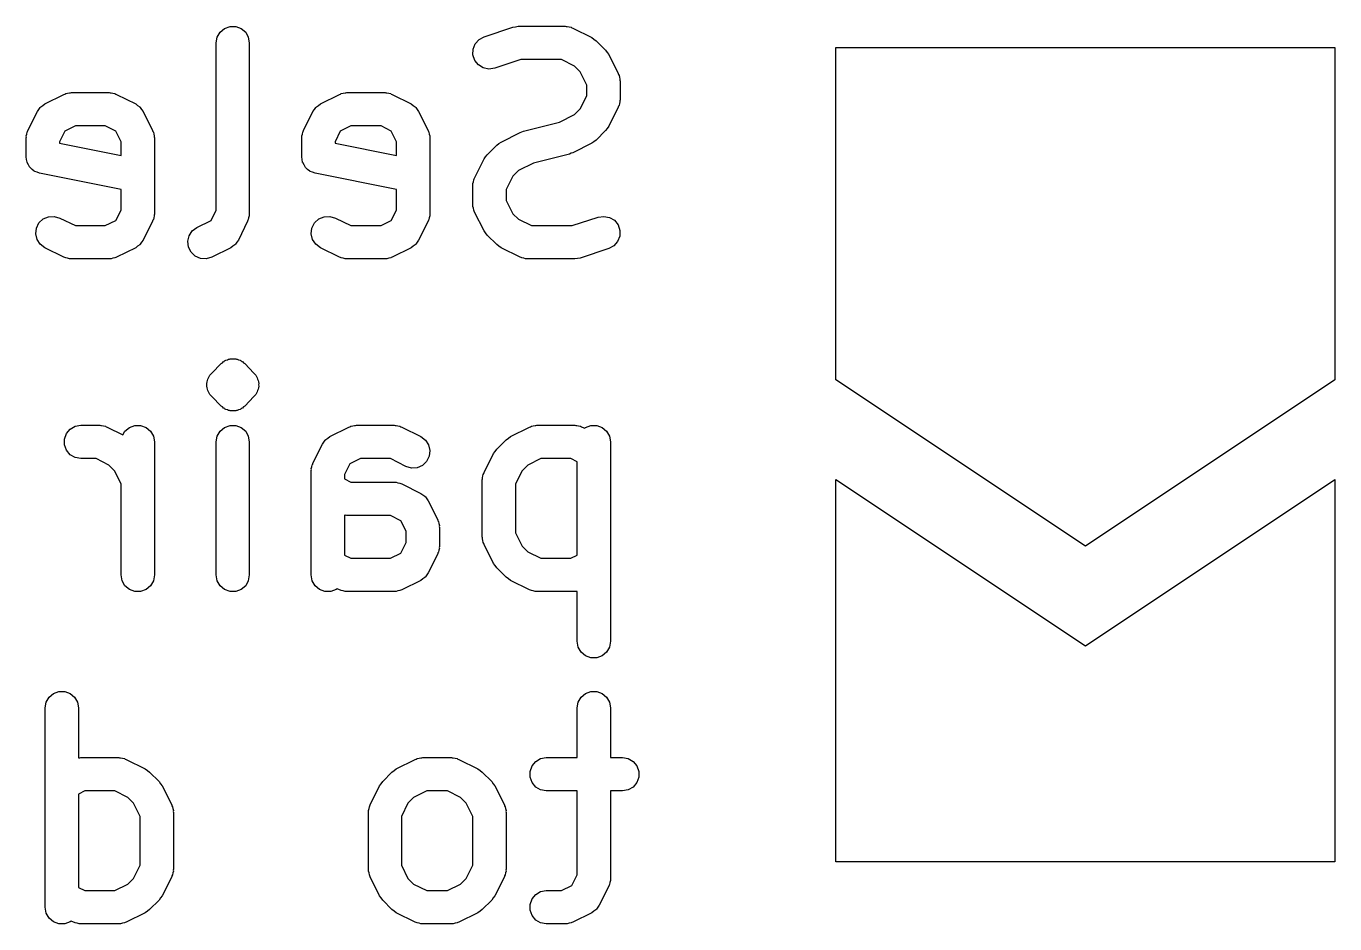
# Model space of a CAD drawing. Extents: x 105.7 to 188.1, y -135.5 to -88.6.
# Drawn here: x 184.14 to 188.075, y -116.891 to -114.191 of the extents above; entities that cross this region are included whole.
import ezdxf

# ---------------------------------------------------------------- set-up
doc = ezdxf.new("R2010")
doc.units = 0
doc.header["$MEASUREMENT"] = 0
doc.layers.add('BLACK', color=7, linetype='CONTINUOUS')

msp = doc.modelspace()

# ---------------------------------------------------------------- linework, layer by layer
at = {"layer": 'BLACK', "linetype": 'CONTINUOUS'}
for p, q in [((184.736, -114.198), (184.753, -114.192)), ((184.753, -114.192), (184.77, -114.192)), ((184.77, -114.192), (184.786, -114.198)), ((185.603, -114.194), (185.611, -114.193)), ((185.611, -114.193), (185.619, -114.191)), ((185.619, -114.191), (185.761, -114.191)), ((185.761, -114.191), (185.764, -114.192)), ((185.764, -114.192), (185.767, -114.192)), ((185.767, -114.192), (185.773, -114.193)), ((185.773, -114.193), (185.779, -114.194)), ((184.711, -114.241), (184.714, -114.224)), ((184.714, -114.224), (184.723, -114.209)), ((184.723, -114.209), (184.736, -114.198)), ((184.786, -114.198), (184.8, -114.209)), ((184.8, -114.209), (184.808, -114.224)), ((184.808, -114.224), (184.811, -114.241)), ((185.49, -114.244), (185.502, -114.231)), ((185.502, -114.231), (185.517, -114.223)), ((185.517, -114.223), (185.603, -114.194)), ((185.779, -114.194), (185.781, -114.196)), ((185.781, -114.196), (185.784, -114.197)), ((185.784, -114.197), (185.841, -114.225)), ((185.841, -114.225), (185.847, -114.23)), ((185.847, -114.23), (185.854, -114.235)), ((184.711, -114.744), (184.711, -114.241)), ((184.811, -114.241), (184.811, -114.756)), ((185.483, -114.277), (185.484, -114.26)), ((185.484, -114.26), (185.49, -114.244)), ((185.854, -114.235), (185.882, -114.263)), ((185.882, -114.263), (185.887, -114.27)), ((185.887, -114.27), (185.892, -114.276)), ((186.575, -115.255), (186.575, -114.255)), ((186.575, -114.255), (188.075, -114.255)), ((188.075, -114.255), (188.075, -115.255)), ((185.489, -114.294), (185.483, -114.277)), ((185.5, -114.307), (185.489, -114.294)), ((185.514, -114.316), (185.5, -114.307)), ((185.627, -114.291), (185.549, -114.317)), ((185.75, -114.291), (185.627, -114.291)), ((185.789, -114.311), (185.75, -114.291)), ((185.806, -114.328), (185.789, -114.311)), ((185.892, -114.276), (185.92, -114.333)), ((185.531, -114.32), (185.514, -114.316)), ((185.549, -114.317), (185.531, -114.32)), ((185.826, -114.368), (185.806, -114.328)), ((185.92, -114.333), (185.921, -114.336)), ((185.921, -114.336), (185.923, -114.339)), ((185.923, -114.339), (185.924, -114.344)), ((185.924, -114.344), (185.925, -114.35)), ((185.925, -114.35), (185.925, -114.353)), ((185.826, -114.401), (185.826, -114.368)), ((185.925, -114.353), (185.926, -114.356)), ((185.926, -114.356), (185.926, -114.413)), ((184.19, -114.43), (184.196, -114.425)), ((184.196, -114.425), (184.253, -114.397)), ((184.253, -114.397), (184.256, -114.396)), ((184.256, -114.396), (184.259, -114.394)), ((184.259, -114.394), (184.264, -114.393)), ((184.264, -114.393), (184.27, -114.392)), ((184.27, -114.392), (184.273, -114.392)), ((184.273, -114.392), (184.276, -114.391)), ((184.276, -114.391), (184.39, -114.391)), ((184.39, -114.391), (184.393, -114.392)), ((184.393, -114.392), (184.396, -114.392)), ((184.396, -114.392), (184.401, -114.393)), ((184.401, -114.393), (184.407, -114.394)), ((184.407, -114.394), (184.41, -114.396)), ((184.41, -114.396), (184.412, -114.397)), ((184.412, -114.397), (184.47, -114.425)), ((184.47, -114.425), (184.475, -114.43)), ((185.019, -114.43), (185.025, -114.425)), ((185.025, -114.425), (185.082, -114.397)), ((185.082, -114.397), (185.085, -114.396)), ((185.085, -114.396), (185.087, -114.394)), ((185.087, -114.394), (185.093, -114.393)), ((185.093, -114.393), (185.099, -114.392)), ((185.099, -114.392), (185.101, -114.392)), ((185.101, -114.392), (185.104, -114.391)), ((185.104, -114.391), (185.219, -114.391)), ((185.219, -114.391), (185.221, -114.392)), ((185.221, -114.392), (185.224, -114.392)), ((185.224, -114.392), (185.23, -114.393)), ((185.23, -114.393), (185.236, -114.394)), ((185.236, -114.394), (185.238, -114.396)), ((185.238, -114.396), (185.241, -114.397)), ((185.241, -114.397), (185.298, -114.425)), ((185.298, -114.425), (185.304, -114.43)), ((185.806, -114.44), (185.826, -114.401)), ((185.924, -114.424), (185.923, -114.43)), ((185.925, -114.419), (185.924, -114.424)), ((185.926, -114.413), (185.925, -114.416)), ((185.925, -114.416), (185.925, -114.419)), ((184.145, -114.505), (184.174, -114.448)), ((184.174, -114.448), (184.178, -114.442)), ((184.178, -114.442), (184.182, -114.436)), ((184.182, -114.436), (184.183, -114.435)), ((184.183, -114.435), (184.184, -114.434)), ((184.184, -114.434), (184.19, -114.43)), ((184.475, -114.43), (184.482, -114.434)), ((184.482, -114.434), (184.482, -114.435)), ((184.482, -114.435), (184.483, -114.436)), ((184.483, -114.436), (184.487, -114.442)), ((184.487, -114.442), (184.492, -114.448)), ((184.492, -114.448), (184.52, -114.505)), ((184.974, -114.505), (185.002, -114.448)), ((185.002, -114.448), (185.007, -114.442)), ((185.007, -114.442), (185.011, -114.436)), ((185.011, -114.436), (185.012, -114.435)), ((185.012, -114.435), (185.013, -114.434)), ((185.013, -114.434), (185.019, -114.43)), ((185.304, -114.43), (185.31, -114.434)), ((185.31, -114.434), (185.311, -114.435)), ((185.311, -114.435), (185.312, -114.436)), ((185.312, -114.436), (185.316, -114.442)), ((185.316, -114.442), (185.32, -114.448)), ((185.32, -114.448), (185.349, -114.505)), ((185.744, -114.48), (185.789, -114.457)), ((185.789, -114.457), (185.806, -114.44)), ((185.92, -114.435), (185.892, -114.492)), ((185.921, -114.432), (185.92, -114.435)), ((185.923, -114.43), (185.921, -114.432)), ((184.143, -114.51), (184.144, -114.508)), ((184.144, -114.508), (184.145, -114.505)), ((184.256, -114.507), (184.24, -114.539)), ((184.288, -114.491), (184.256, -114.507)), ((184.378, -114.491), (184.288, -114.491)), ((184.41, -114.507), (184.378, -114.491)), ((184.426, -114.539), (184.41, -114.507)), ((184.52, -114.505), (184.521, -114.508)), ((184.521, -114.508), (184.523, -114.51)), ((184.972, -114.51), (184.973, -114.508)), ((184.973, -114.508), (184.974, -114.505)), ((185.084, -114.507), (185.069, -114.539)), ((185.116, -114.491), (185.084, -114.507)), ((185.207, -114.491), (185.116, -114.491)), ((185.238, -114.507), (185.207, -114.491)), ((185.254, -114.539), (185.238, -114.507)), ((185.349, -114.505), (185.35, -114.508)), ((185.35, -114.508), (185.351, -114.51)), ((185.63, -114.509), (185.635, -114.507)), ((185.635, -114.507), (185.744, -114.48)), ((185.882, -114.505), (185.854, -114.534)), ((185.887, -114.499), (185.882, -114.505)), ((185.892, -114.492), (185.887, -114.499)), ((184.14, -114.521), (184.142, -114.516)), ((184.141, -114.524), (184.14, -114.521)), ((184.14, -114.527), (184.141, -114.524)), ((184.14, -114.584), (184.14, -114.527)), ((184.142, -114.516), (184.143, -114.51)), ((184.24, -114.539), (184.24, -114.543)), ((184.24, -114.543), (184.426, -114.58)), ((184.426, -114.58), (184.426, -114.539)), ((184.523, -114.51), (184.524, -114.516)), ((184.524, -114.516), (184.525, -114.521)), ((184.525, -114.521), (184.525, -114.524)), ((184.525, -114.524), (184.526, -114.527)), ((184.526, -114.527), (184.526, -114.756)), ((184.969, -114.521), (184.971, -114.516)), ((184.969, -114.524), (184.969, -114.521)), ((184.969, -114.527), (184.969, -114.524)), ((184.969, -114.584), (184.969, -114.527)), ((184.971, -114.516), (184.972, -114.51)), ((185.069, -114.539), (185.069, -114.543)), ((185.069, -114.543), (185.254, -114.58)), ((185.254, -114.58), (185.254, -114.539)), ((185.351, -114.51), (185.352, -114.516)), ((185.352, -114.516), (185.354, -114.521)), ((185.354, -114.521), (185.354, -114.524)), ((185.354, -114.524), (185.354, -114.527)), ((185.354, -114.527), (185.354, -114.756)), ((185.555, -114.549), (185.561, -114.544)), ((185.561, -114.544), (185.568, -114.54)), ((185.568, -114.54), (185.625, -114.511)), ((185.625, -114.511), (185.63, -114.509)), ((185.841, -114.543), (185.784, -114.572)), ((185.847, -114.539), (185.841, -114.543)), ((185.854, -114.534), (185.847, -114.539)), ((184.141, -114.592), (184.14, -114.584)), ((184.97, -114.592), (184.969, -114.584)), ((185.517, -114.59), (185.521, -114.584)), ((185.521, -114.584), (185.526, -114.578)), ((185.526, -114.578), (185.555, -114.549)), ((185.774, -114.576), (185.665, -114.603)), ((185.779, -114.573), (185.774, -114.576)), ((185.784, -114.572), (185.779, -114.573)), ((184.143, -114.6), (184.141, -114.592)), ((184.143, -114.601), (184.143, -114.6)), ((184.147, -114.608), (184.143, -114.601)), ((184.143, -114.601), (184.143, -114.601)), ((184.151, -114.616), (184.147, -114.608)), ((184.152, -114.616), (184.151, -114.616)), ((184.151, -114.616), (184.151, -114.616)), ((184.158, -114.622), (184.152, -114.616)), ((184.164, -114.627), (184.158, -114.622)), ((184.971, -114.6), (184.97, -114.592)), ((184.971, -114.601), (184.971, -114.6)), ((184.972, -114.601), (184.971, -114.601)), ((184.976, -114.608), (184.972, -114.601)), ((184.98, -114.616), (184.976, -114.608)), ((184.986, -114.622), (184.98, -114.616)), ((184.98, -114.616), (184.98, -114.616)), ((184.98, -114.616), (184.98, -114.616)), ((184.993, -114.627), (184.986, -114.622)), ((185.488, -114.648), (185.517, -114.59)), ((185.62, -114.625), (185.603, -114.642)), ((185.665, -114.603), (185.62, -114.625)), ((184.165, -114.627), (184.164, -114.627)), ((184.165, -114.628), (184.165, -114.627)), ((184.173, -114.63), (184.165, -114.628)), ((184.18, -114.633), (184.173, -114.63)), ((184.426, -114.682), (184.18, -114.633)), ((184.994, -114.628), (184.993, -114.627)), ((184.993, -114.627), (184.993, -114.627)), ((185.001, -114.63), (184.994, -114.628)), ((185.009, -114.633), (185.001, -114.63)), ((185.254, -114.682), (185.009, -114.633)), ((185.483, -114.664), (185.485, -114.659)), ((185.483, -114.667), (185.483, -114.664)), ((185.485, -114.659), (185.486, -114.653)), ((185.486, -114.653), (185.487, -114.65)), ((185.487, -114.65), (185.488, -114.648)), ((185.603, -114.642), (185.583, -114.682)), ((184.426, -114.744), (184.426, -114.682)), ((185.254, -114.744), (185.254, -114.682)), ((185.483, -114.67), (185.483, -114.667)), ((185.483, -114.727), (185.483, -114.67)), ((185.583, -114.682), (185.583, -114.715)), ((184.41, -114.776), (184.426, -114.744)), ((184.696, -114.776), (184.711, -114.744)), ((185.238, -114.776), (185.254, -114.744)), ((185.483, -114.73), (185.483, -114.727)), ((185.483, -114.733), (185.483, -114.73)), ((185.485, -114.738), (185.483, -114.733)), ((185.486, -114.744), (185.485, -114.738)), ((185.487, -114.747), (185.486, -114.744)), ((185.583, -114.715), (185.603, -114.755)), ((184.171, -114.799), (184.178, -114.783)), ((184.178, -114.783), (184.191, -114.771)), ((184.191, -114.771), (184.207, -114.764)), ((184.207, -114.764), (184.224, -114.763)), ((184.224, -114.763), (184.241, -114.768)), ((184.241, -114.768), (184.288, -114.791)), ((184.378, -114.791), (184.41, -114.776)), ((184.52, -114.778), (184.492, -114.835)), ((184.521, -114.775), (184.52, -114.778)), ((184.523, -114.773), (184.521, -114.775)), ((184.524, -114.767), (184.523, -114.773)), ((184.525, -114.761), (184.524, -114.767)), ((184.526, -114.756), (184.525, -114.759)), ((184.525, -114.759), (184.525, -114.761)), ((184.653, -114.797), (184.696, -114.776)), ((184.806, -114.778), (184.778, -114.835)), ((184.807, -114.775), (184.806, -114.778)), ((184.808, -114.773), (184.807, -114.775)), ((184.809, -114.767), (184.808, -114.773)), ((184.811, -114.761), (184.809, -114.767)), ((184.811, -114.756), (184.811, -114.759)), ((184.811, -114.759), (184.811, -114.761)), ((184.999, -114.799), (185.007, -114.783)), ((185.007, -114.783), (185.02, -114.771)), ((185.02, -114.771), (185.036, -114.764)), ((185.036, -114.764), (185.053, -114.763)), ((185.053, -114.763), (185.07, -114.768)), ((185.07, -114.768), (185.116, -114.791)), ((185.207, -114.791), (185.238, -114.776)), ((185.349, -114.778), (185.32, -114.835)), ((185.35, -114.775), (185.349, -114.778)), ((185.351, -114.773), (185.35, -114.775)), ((185.352, -114.767), (185.351, -114.773)), ((185.354, -114.761), (185.352, -114.767)), ((185.354, -114.756), (185.354, -114.759)), ((185.354, -114.759), (185.354, -114.761)), ((185.488, -114.75), (185.487, -114.747)), ((185.517, -114.807), (185.488, -114.75)), ((185.603, -114.755), (185.62, -114.772)), ((185.62, -114.772), (185.659, -114.791)), ((185.782, -114.791), (185.86, -114.765)), ((185.86, -114.765), (185.877, -114.763)), ((185.877, -114.763), (185.894, -114.766)), ((185.894, -114.766), (185.909, -114.775)), ((185.909, -114.775), (185.92, -114.789)), ((184.169, -114.816), (184.171, -114.799)), ((184.173, -114.833), (184.169, -114.816)), ((184.288, -114.791), (184.378, -114.791)), ((184.626, -114.838), (184.63, -114.822)), ((184.63, -114.822), (184.639, -114.807)), ((184.639, -114.807), (184.653, -114.797)), ((184.997, -114.816), (184.999, -114.799)), ((185.001, -114.833), (184.997, -114.816)), ((185.116, -114.791), (185.207, -114.791)), ((185.521, -114.813), (185.517, -114.807)), ((185.526, -114.82), (185.521, -114.813)), ((185.555, -114.848), (185.526, -114.82)), ((185.659, -114.791), (185.782, -114.791)), ((185.925, -114.823), (185.918, -114.839)), ((185.92, -114.789), (185.925, -114.806)), ((185.925, -114.806), (185.925, -114.823)), ((184.182, -114.847), (184.173, -114.833)), ((184.196, -114.858), (184.182, -114.847)), ((184.253, -114.886), (184.196, -114.858)), ((184.47, -114.858), (184.412, -114.886)), ((184.475, -114.853), (184.47, -114.858)), ((184.482, -114.849), (184.475, -114.853)), ((184.483, -114.847), (184.482, -114.848)), ((184.482, -114.848), (184.482, -114.849)), ((184.487, -114.841), (184.483, -114.847)), ((184.492, -114.835), (184.487, -114.841)), ((184.628, -114.856), (184.626, -114.838)), ((184.636, -114.871), (184.628, -114.856)), ((184.755, -114.858), (184.698, -114.886)), ((184.761, -114.853), (184.755, -114.858)), ((184.767, -114.849), (184.761, -114.853)), ((184.768, -114.848), (184.767, -114.849)), ((184.769, -114.847), (184.768, -114.848)), ((184.773, -114.841), (184.769, -114.847)), ((184.778, -114.835), (184.773, -114.841)), ((185.011, -114.847), (185.001, -114.833)), ((185.025, -114.858), (185.011, -114.847)), ((185.082, -114.886), (185.025, -114.858)), ((185.298, -114.858), (185.241, -114.886)), ((185.304, -114.853), (185.298, -114.858)), ((185.31, -114.849), (185.304, -114.853)), ((185.311, -114.848), (185.31, -114.849)), ((185.312, -114.847), (185.311, -114.848)), ((185.316, -114.841), (185.312, -114.847)), ((185.32, -114.835), (185.316, -114.841)), ((185.561, -114.853), (185.555, -114.848)), ((185.568, -114.858), (185.561, -114.853)), ((185.625, -114.886), (185.568, -114.858)), ((185.892, -114.86), (185.806, -114.889)), ((185.907, -114.852), (185.892, -114.86)), ((185.918, -114.839), (185.907, -114.852)), ((184.256, -114.887), (184.253, -114.886)), ((184.259, -114.888), (184.256, -114.887)), ((184.264, -114.889), (184.259, -114.888)), ((184.27, -114.891), (184.264, -114.889)), ((184.273, -114.891), (184.27, -114.891)), ((184.276, -114.891), (184.273, -114.891)), ((184.39, -114.891), (184.276, -114.891)), ((184.393, -114.891), (184.39, -114.891)), ((184.396, -114.891), (184.393, -114.891)), ((184.401, -114.889), (184.396, -114.891)), ((184.407, -114.888), (184.401, -114.889)), ((184.41, -114.887), (184.407, -114.888)), ((184.412, -114.886), (184.41, -114.887)), ((184.648, -114.883), (184.636, -114.871)), ((184.664, -114.89), (184.648, -114.883)), ((184.681, -114.891), (184.664, -114.89)), ((184.698, -114.886), (184.681, -114.891)), ((185.085, -114.887), (185.082, -114.886)), ((185.087, -114.888), (185.085, -114.887)), ((185.093, -114.889), (185.087, -114.888)), ((185.099, -114.891), (185.093, -114.889)), ((185.101, -114.891), (185.099, -114.891)), ((185.104, -114.891), (185.101, -114.891)), ((185.219, -114.891), (185.104, -114.891)), ((185.221, -114.891), (185.219, -114.891)), ((185.224, -114.891), (185.221, -114.891)), ((185.23, -114.889), (185.224, -114.891)), ((185.236, -114.888), (185.23, -114.889)), ((185.238, -114.887), (185.236, -114.888)), ((185.241, -114.886), (185.238, -114.887)), ((185.628, -114.887), (185.625, -114.886)), ((185.63, -114.888), (185.628, -114.887)), ((185.636, -114.889), (185.63, -114.888)), ((185.641, -114.891), (185.636, -114.889)), ((185.644, -114.891), (185.641, -114.891)), ((185.647, -114.891), (185.644, -114.891)), ((185.79, -114.891), (185.647, -114.891)), ((185.798, -114.89), (185.79, -114.891)), ((185.806, -114.889), (185.798, -114.89)), ((184.698, -115.235), (184.726, -115.206)), ((184.726, -115.206), (184.73, -115.204)), ((184.73, -115.204), (184.733, -115.2)), ((184.733, -115.2), (184.735, -115.2)), ((184.735, -115.2), (184.736, -115.198)), ((184.736, -115.198), (184.738, -115.197)), ((184.738, -115.197), (184.74, -115.196)), ((184.74, -115.196), (184.745, -115.195)), ((184.745, -115.195), (184.748, -115.193)), ((184.748, -115.193), (184.751, -115.193)), ((184.751, -115.193), (184.753, -115.192)), ((184.753, -115.192), (184.755, -115.192)), ((184.755, -115.192), (184.757, -115.192)), ((184.757, -115.192), (184.761, -115.192)), ((184.761, -115.192), (184.766, -115.192)), ((184.766, -115.192), (184.768, -115.192)), ((184.768, -115.192), (184.77, -115.192)), ((184.77, -115.192), (184.772, -115.193)), ((184.772, -115.193), (184.774, -115.193)), ((184.774, -115.193), (184.778, -115.195)), ((184.778, -115.195), (184.783, -115.196)), ((184.783, -115.196), (184.784, -115.197)), ((184.784, -115.197), (184.786, -115.198)), ((184.786, -115.198), (184.788, -115.2)), ((184.788, -115.2), (184.79, -115.2)), ((184.79, -115.2), (184.793, -115.204)), ((184.793, -115.204), (184.797, -115.206)), ((184.797, -115.206), (184.825, -115.235)), ((184.685, -115.257), (184.686, -115.253)), ((184.686, -115.253), (184.688, -115.249)), ((184.688, -115.249), (184.69, -115.245)), ((184.69, -115.245), (184.692, -115.241)), ((184.692, -115.241), (184.695, -115.238)), ((184.695, -115.238), (184.698, -115.235)), ((184.825, -115.235), (184.828, -115.238)), ((184.828, -115.238), (184.831, -115.241)), ((184.831, -115.241), (184.833, -115.245)), ((184.833, -115.245), (184.835, -115.249)), ((184.835, -115.249), (184.836, -115.253)), ((184.836, -115.253), (184.838, -115.257)), ((187.325, -115.755), (186.575, -115.255)), ((188.075, -115.255), (187.325, -115.755)), ((184.683, -115.266), (184.684, -115.261)), ((184.683, -115.27), (184.683, -115.266)), ((184.683, -115.274), (184.683, -115.27)), ((184.684, -115.279), (184.683, -115.274)), ((184.684, -115.261), (184.685, -115.257)), ((184.685, -115.283), (184.684, -115.279)), ((184.686, -115.287), (184.685, -115.283)), ((184.688, -115.291), (184.686, -115.287)), ((184.69, -115.295), (184.688, -115.291)), ((184.692, -115.299), (184.69, -115.295)), ((184.833, -115.295), (184.831, -115.299)), ((184.835, -115.291), (184.833, -115.295)), ((184.836, -115.287), (184.835, -115.291)), ((184.838, -115.283), (184.836, -115.287)), ((184.838, -115.257), (184.839, -115.261)), ((184.839, -115.279), (184.838, -115.283)), ((184.839, -115.261), (184.84, -115.266)), ((184.84, -115.266), (184.839, -115.27)), ((184.839, -115.27), (184.84, -115.274)), ((184.84, -115.274), (184.839, -115.279)), ((184.695, -115.302), (184.692, -115.299)), ((184.698, -115.305), (184.695, -115.302)), ((184.726, -115.334), (184.698, -115.305)), ((184.73, -115.336), (184.726, -115.334)), ((184.797, -115.334), (184.793, -115.336)), ((184.825, -115.305), (184.797, -115.334)), ((184.828, -115.302), (184.825, -115.305)), ((184.831, -115.299), (184.828, -115.302)), ((184.733, -115.34), (184.73, -115.336)), ((184.735, -115.34), (184.733, -115.34)), ((184.736, -115.342), (184.735, -115.34)), ((184.738, -115.343), (184.736, -115.342)), ((184.74, -115.344), (184.738, -115.343)), ((184.745, -115.345), (184.74, -115.344)), ((184.748, -115.347), (184.745, -115.345)), ((184.751, -115.347), (184.748, -115.347)), ((184.753, -115.348), (184.751, -115.347)), ((184.755, -115.348), (184.753, -115.348)), ((184.757, -115.348), (184.755, -115.348)), ((184.761, -115.348), (184.757, -115.348)), ((184.766, -115.348), (184.761, -115.348)), ((184.768, -115.348), (184.766, -115.348)), ((184.77, -115.348), (184.768, -115.348)), ((184.772, -115.347), (184.77, -115.348)), ((184.774, -115.347), (184.772, -115.347)), ((184.778, -115.345), (184.774, -115.347)), ((184.783, -115.344), (184.778, -115.345)), ((184.784, -115.343), (184.783, -115.344)), ((184.786, -115.342), (184.784, -115.343)), ((184.788, -115.34), (184.786, -115.342)), ((184.79, -115.34), (184.788, -115.34)), ((184.793, -115.336), (184.79, -115.34)), ((184.261, -115.416), (184.272, -115.403)), ((184.272, -115.403), (184.287, -115.394)), ((184.287, -115.394), (184.304, -115.391)), ((184.304, -115.391), (184.361, -115.391)), ((184.361, -115.391), (184.364, -115.392)), ((184.364, -115.392), (184.367, -115.392)), ((184.367, -115.392), (184.373, -115.393)), ((184.373, -115.393), (184.379, -115.394)), ((184.379, -115.394), (184.381, -115.396)), ((184.381, -115.396), (184.384, -115.397)), ((184.384, -115.397), (184.431, -115.42)), ((184.431, -115.42), (184.437, -115.409)), ((184.437, -115.409), (184.451, -115.398)), ((184.451, -115.398), (184.467, -115.392)), ((184.467, -115.392), (184.484, -115.392)), ((184.484, -115.392), (184.501, -115.398)), ((184.501, -115.398), (184.514, -115.409)), ((184.514, -115.409), (184.523, -115.424)), ((184.714, -115.424), (184.723, -115.409)), ((184.723, -115.409), (184.736, -115.398)), ((184.736, -115.398), (184.753, -115.392)), ((184.753, -115.392), (184.77, -115.392)), ((184.77, -115.392), (184.786, -115.398)), ((184.786, -115.398), (184.8, -115.409)), ((184.8, -115.409), (184.808, -115.424)), ((185.053, -115.425), (185.11, -115.397)), ((185.11, -115.397), (185.113, -115.396)), ((185.113, -115.396), (185.116, -115.394)), ((185.116, -115.394), (185.122, -115.393)), ((185.122, -115.393), (185.127, -115.392)), ((185.127, -115.392), (185.13, -115.392)), ((185.13, -115.392), (185.133, -115.391)), ((185.133, -115.391), (185.247, -115.391)), ((185.247, -115.391), (185.25, -115.392)), ((185.25, -115.392), (185.253, -115.392)), ((185.253, -115.392), (185.258, -115.393)), ((185.258, -115.393), (185.264, -115.394)), ((185.264, -115.394), (185.267, -115.396)), ((185.267, -115.396), (185.27, -115.397)), ((185.27, -115.397), (185.327, -115.425)), ((185.596, -115.425), (185.653, -115.397)), ((185.653, -115.397), (185.656, -115.396)), ((185.656, -115.396), (185.659, -115.394)), ((185.659, -115.394), (185.664, -115.393)), ((185.664, -115.393), (185.67, -115.392)), ((185.67, -115.392), (185.673, -115.392)), ((185.673, -115.392), (185.676, -115.391)), ((185.676, -115.391), (185.79, -115.391)), ((185.79, -115.391), (185.793, -115.392)), ((185.793, -115.392), (185.796, -115.392)), ((185.796, -115.392), (185.801, -115.393)), ((185.801, -115.393), (185.807, -115.394)), ((185.807, -115.394), (185.81, -115.396)), ((185.81, -115.396), (185.812, -115.397)), ((185.812, -115.397), (185.82, -115.4)), ((185.82, -115.4), (185.822, -115.398)), ((185.822, -115.398), (185.838, -115.392)), ((185.838, -115.392), (185.856, -115.392)), ((185.856, -115.392), (185.872, -115.398)), ((185.872, -115.398), (185.885, -115.409)), ((185.885, -115.409), (185.894, -115.424)), ((184.255, -115.433), (184.261, -115.416)), ((184.255, -115.45), (184.255, -115.433)), ((184.261, -115.466), (184.255, -115.45)), ((184.523, -115.424), (184.526, -115.441)), ((184.526, -115.441), (184.526, -115.841)), ((184.711, -115.441), (184.714, -115.424)), ((184.711, -115.841), (184.711, -115.441)), ((184.808, -115.424), (184.811, -115.441)), ((184.811, -115.441), (184.811, -115.841)), ((185.002, -115.505), (185.031, -115.448)), ((185.031, -115.448), (185.035, -115.442)), ((185.035, -115.442), (185.039, -115.436)), ((185.039, -115.436), (185.041, -115.435)), ((185.041, -115.434), (185.047, -115.43)), ((185.041, -115.435), (185.041, -115.434)), ((185.047, -115.43), (185.053, -115.425)), ((185.327, -115.425), (185.341, -115.436)), ((185.341, -115.436), (185.35, -115.45)), ((185.35, -115.45), (185.354, -115.467)), ((185.555, -115.463), (185.583, -115.435)), ((185.583, -115.435), (185.59, -115.43)), ((185.59, -115.43), (185.596, -115.425)), ((185.894, -115.424), (185.897, -115.441)), ((185.897, -115.441), (185.897, -116.041)), ((184.272, -115.48), (184.261, -115.466)), ((184.287, -115.488), (184.272, -115.48)), ((184.304, -115.491), (184.287, -115.488)), ((184.35, -115.491), (184.304, -115.491)), ((184.389, -115.511), (184.35, -115.491)), ((185.145, -115.491), (185.113, -115.507)), ((185.235, -115.491), (185.145, -115.491)), ((185.282, -115.515), (185.235, -115.491)), ((185.352, -115.484), (185.344, -115.5)), ((185.354, -115.467), (185.352, -115.484)), ((185.517, -115.533), (185.545, -115.476)), ((185.545, -115.476), (185.55, -115.47)), ((185.55, -115.47), (185.555, -115.463)), ((185.688, -115.491), (185.648, -115.511)), ((185.778, -115.491), (185.688, -115.491)), ((185.797, -115.501), (185.778, -115.491)), ((184.406, -115.528), (184.389, -115.511)), ((184.426, -115.568), (184.406, -115.528)), ((184.997, -115.521), (184.999, -115.516)), ((184.998, -115.524), (184.997, -115.521)), ((184.997, -115.527), (184.998, -115.524)), ((184.997, -115.841), (184.997, -115.527)), ((184.999, -115.516), (185, -115.51)), ((185, -115.51), (185.002, -115.508)), ((185.002, -115.508), (185.002, -115.505)), ((185.113, -115.507), (185.097, -115.539)), ((185.299, -115.52), (185.282, -115.515)), ((185.316, -115.519), (185.299, -115.52)), ((185.332, -115.512), (185.316, -115.519)), ((185.344, -115.5), (185.332, -115.512)), ((185.631, -115.528), (185.611, -115.568)), ((185.648, -115.511), (185.631, -115.528)), ((185.797, -115.782), (185.797, -115.501)), ((184.426, -115.841), (184.426, -115.568)), ((185.097, -115.539), (185.097, -115.553)), ((185.097, -115.553), (185.116, -115.563)), ((185.116, -115.563), (185.247, -115.563)), ((185.247, -115.563), (185.25, -115.563)), ((185.25, -115.563), (185.253, -115.563)), ((185.253, -115.563), (185.258, -115.565)), ((185.258, -115.565), (185.264, -115.566)), ((185.264, -115.566), (185.267, -115.567)), ((185.267, -115.567), (185.27, -115.568)), ((185.27, -115.568), (185.327, -115.597)), ((185.511, -115.556), (185.512, -115.553)), ((185.511, -115.727), (185.511, -115.556)), ((185.512, -115.55), (185.513, -115.544)), ((185.512, -115.553), (185.512, -115.55)), ((185.513, -115.544), (185.514, -115.539)), ((185.514, -115.539), (185.516, -115.536)), ((185.516, -115.536), (185.517, -115.533)), ((185.611, -115.568), (185.611, -115.715)), ((186.575, -116.705), (186.575, -115.555)), ((186.575, -115.555), (187.325, -116.055)), ((187.325, -116.055), (188.075, -115.555)), ((188.075, -115.555), (188.075, -116.705)), ((185.327, -115.597), (185.333, -115.601)), ((185.333, -115.601), (185.339, -115.605)), ((185.339, -115.605), (185.339, -115.606)), ((185.339, -115.606), (185.341, -115.607)), ((185.341, -115.607), (185.345, -115.613)), ((185.345, -115.613), (185.349, -115.619)), ((185.349, -115.619), (185.378, -115.676)), ((185.099, -115.663), (185.097, -115.662)), ((185.097, -115.662), (185.097, -115.782)), ((185.101, -115.662), (185.099, -115.663)), ((185.104, -115.663), (185.101, -115.662)), ((185.235, -115.663), (185.104, -115.663)), ((185.267, -115.679), (185.235, -115.663)), ((185.283, -115.71), (185.267, -115.679)), ((185.378, -115.676), (185.378, -115.679)), ((185.378, -115.679), (185.38, -115.681)), ((185.38, -115.681), (185.381, -115.687)), ((185.381, -115.687), (185.383, -115.693)), ((185.283, -115.744), (185.283, -115.71)), ((185.383, -115.693), (185.382, -115.696)), ((185.382, -115.696), (185.383, -115.699)), ((185.383, -115.699), (185.383, -115.756)), ((185.512, -115.73), (185.511, -115.727)), ((185.611, -115.715), (185.631, -115.755)), ((185.267, -115.776), (185.283, -115.744)), ((185.381, -115.767), (185.38, -115.773)), ((185.383, -115.761), (185.381, -115.767)), ((185.383, -115.756), (185.382, -115.759)), ((185.382, -115.759), (185.383, -115.761)), ((185.512, -115.733), (185.512, -115.73)), ((185.513, -115.738), (185.512, -115.733)), ((185.514, -115.744), (185.513, -115.738)), ((185.516, -115.747), (185.514, -115.744)), ((185.517, -115.75), (185.516, -115.747)), ((185.545, -115.807), (185.517, -115.75)), ((185.631, -115.755), (185.648, -115.772)), ((185.097, -115.782), (185.116, -115.791)), ((185.116, -115.791), (185.235, -115.791)), ((185.235, -115.791), (185.267, -115.776)), ((185.378, -115.778), (185.349, -115.835)), ((185.38, -115.773), (185.378, -115.775)), ((185.378, -115.775), (185.378, -115.778)), ((185.55, -115.813), (185.545, -115.807)), ((185.648, -115.772), (185.688, -115.791)), ((185.688, -115.791), (185.778, -115.791)), ((185.778, -115.791), (185.797, -115.782)), ((184.429, -115.859), (184.426, -115.841)), ((184.526, -115.841), (184.523, -115.859)), ((184.714, -115.859), (184.711, -115.841)), ((184.811, -115.841), (184.808, -115.859)), ((185, -115.859), (184.997, -115.841)), ((185.345, -115.841), (185.341, -115.847)), ((185.349, -115.835), (185.345, -115.841)), ((185.555, -115.82), (185.55, -115.813)), ((185.583, -115.848), (185.555, -115.82)), ((184.437, -115.874), (184.429, -115.859)), ((184.451, -115.885), (184.437, -115.874)), ((184.467, -115.891), (184.451, -115.885)), ((184.501, -115.885), (184.484, -115.891)), ((184.514, -115.874), (184.501, -115.885)), ((184.523, -115.859), (184.514, -115.874)), ((184.723, -115.874), (184.714, -115.859)), ((184.736, -115.885), (184.723, -115.874)), ((184.753, -115.891), (184.736, -115.885)), ((184.786, -115.885), (184.77, -115.891)), ((184.8, -115.874), (184.786, -115.885)), ((184.808, -115.859), (184.8, -115.874)), ((185.009, -115.874), (185, -115.859)), ((185.022, -115.885), (185.009, -115.874)), ((185.038, -115.891), (185.022, -115.885)), ((185.072, -115.885), (185.056, -115.891)), ((185.075, -115.883), (185.072, -115.885)), ((185.082, -115.886), (185.075, -115.883)), ((185.327, -115.858), (185.27, -115.886)), ((185.333, -115.853), (185.327, -115.858)), ((185.339, -115.849), (185.333, -115.853)), ((185.341, -115.847), (185.339, -115.848)), ((185.339, -115.848), (185.339, -115.849)), ((185.59, -115.853), (185.583, -115.848)), ((185.596, -115.858), (185.59, -115.853)), ((185.653, -115.886), (185.596, -115.858)), ((184.484, -115.891), (184.467, -115.891)), ((184.77, -115.891), (184.753, -115.891)), ((185.056, -115.891), (185.038, -115.891)), ((185.085, -115.887), (185.082, -115.886)), ((185.087, -115.888), (185.085, -115.887)), ((185.093, -115.889), (185.087, -115.888)), ((185.099, -115.891), (185.093, -115.889)), ((185.101, -115.891), (185.099, -115.891)), ((185.104, -115.891), (185.101, -115.891)), ((185.247, -115.891), (185.104, -115.891)), ((185.25, -115.891), (185.247, -115.891)), ((185.253, -115.891), (185.25, -115.891)), ((185.258, -115.889), (185.253, -115.891)), ((185.264, -115.888), (185.258, -115.889)), ((185.267, -115.887), (185.264, -115.888)), ((185.27, -115.886), (185.267, -115.887)), ((185.656, -115.887), (185.653, -115.886)), ((185.659, -115.888), (185.656, -115.887)), ((185.664, -115.889), (185.659, -115.888)), ((185.67, -115.891), (185.664, -115.889)), ((185.673, -115.891), (185.67, -115.891)), ((185.676, -115.891), (185.673, -115.891)), ((185.79, -115.891), (185.676, -115.891)), ((185.793, -115.891), (185.79, -115.891)), ((185.796, -115.891), (185.793, -115.891)), ((185.797, -115.891), (185.796, -115.891)), ((185.797, -116.041), (185.797, -115.891)), ((185.8, -116.059), (185.797, -116.041)), ((185.897, -116.041), (185.894, -116.059)), ((185.809, -116.074), (185.8, -116.059)), ((185.822, -116.085), (185.809, -116.074)), ((185.885, -116.074), (185.872, -116.085)), ((185.894, -116.059), (185.885, -116.074)), ((185.838, -116.091), (185.822, -116.085)), ((185.856, -116.091), (185.838, -116.091)), ((185.872, -116.085), (185.856, -116.091)), ((184.209, -116.209), (184.222, -116.198)), ((184.222, -116.198), (184.238, -116.192)), ((184.238, -116.192), (184.256, -116.192)), ((184.256, -116.192), (184.272, -116.198)), ((184.272, -116.198), (184.285, -116.209)), ((185.809, -116.209), (185.822, -116.198)), ((185.822, -116.198), (185.838, -116.192)), ((185.838, -116.192), (185.856, -116.192)), ((185.856, -116.192), (185.872, -116.198)), ((185.872, -116.198), (185.885, -116.209)), ((184.197, -116.241), (184.2, -116.224)), ((184.2, -116.224), (184.209, -116.209)), ((184.285, -116.209), (184.294, -116.224)), ((184.294, -116.224), (184.297, -116.241)), ((185.797, -116.241), (185.8, -116.224)), ((185.8, -116.224), (185.809, -116.209)), ((185.885, -116.209), (185.894, -116.224)), ((185.894, -116.224), (185.897, -116.241)), ((184.197, -116.841), (184.197, -116.241)), ((184.297, -116.241), (184.297, -116.392)), ((185.797, -116.391), (185.797, -116.241)), ((185.897, -116.241), (185.897, -116.391)), ((184.297, -116.392), (184.299, -116.392)), ((184.299, -116.392), (184.301, -116.392)), ((184.301, -116.392), (184.304, -116.391)), ((184.304, -116.391), (184.419, -116.391)), ((184.419, -116.391), (184.421, -116.392)), ((184.421, -116.392), (184.424, -116.392)), ((184.424, -116.392), (184.43, -116.393)), ((184.43, -116.393), (184.436, -116.394)), ((184.436, -116.394), (184.438, -116.396)), ((184.438, -116.396), (184.441, -116.397)), ((184.441, -116.397), (184.498, -116.425)), ((185.253, -116.425), (185.31, -116.397)), ((185.31, -116.397), (185.313, -116.396)), ((185.313, -116.396), (185.316, -116.394)), ((185.316, -116.394), (185.322, -116.393)), ((185.322, -116.393), (185.327, -116.392)), ((185.327, -116.392), (185.33, -116.392)), ((185.33, -116.392), (185.333, -116.391)), ((185.333, -116.391), (185.419, -116.391)), ((185.419, -116.391), (185.421, -116.392)), ((185.421, -116.392), (185.424, -116.392)), ((185.424, -116.392), (185.43, -116.393)), ((185.43, -116.393), (185.436, -116.394)), ((185.436, -116.394), (185.438, -116.396)), ((185.438, -116.396), (185.441, -116.397)), ((185.441, -116.397), (185.498, -116.425)), ((185.672, -116.403), (185.687, -116.394)), ((185.687, -116.394), (185.704, -116.391)), ((185.704, -116.391), (185.797, -116.391)), ((185.897, -116.391), (185.933, -116.391)), ((185.933, -116.391), (185.95, -116.394)), ((185.95, -116.394), (185.965, -116.403)), ((184.498, -116.425), (184.505, -116.43)), ((184.505, -116.43), (184.511, -116.435)), ((184.511, -116.435), (184.54, -116.463)), ((185.212, -116.463), (185.24, -116.435)), ((185.24, -116.435), (185.247, -116.43)), ((185.247, -116.43), (185.253, -116.425)), ((185.498, -116.425), (185.505, -116.43)), ((185.505, -116.43), (185.511, -116.435)), ((185.511, -116.435), (185.54, -116.463)), ((185.655, -116.433), (185.661, -116.416)), ((185.655, -116.45), (185.655, -116.433)), ((185.661, -116.416), (185.672, -116.403)), ((185.965, -116.403), (185.976, -116.416)), ((185.976, -116.416), (185.982, -116.433)), ((185.982, -116.433), (185.982, -116.45)), ((184.54, -116.463), (184.544, -116.47)), ((184.544, -116.47), (184.549, -116.476)), ((184.549, -116.476), (184.578, -116.533)), ((185.174, -116.533), (185.202, -116.476)), ((185.202, -116.476), (185.207, -116.47)), ((185.207, -116.47), (185.212, -116.463)), ((185.54, -116.463), (185.544, -116.47)), ((185.544, -116.47), (185.549, -116.476)), ((185.549, -116.476), (185.578, -116.533)), ((185.661, -116.466), (185.655, -116.45)), ((185.672, -116.48), (185.661, -116.466)), ((185.976, -116.466), (185.965, -116.48)), ((185.982, -116.45), (185.976, -116.466)), ((184.316, -116.491), (184.297, -116.501)), ((184.297, -116.501), (184.297, -116.782)), ((184.407, -116.491), (184.316, -116.491)), ((184.446, -116.511), (184.407, -116.491)), ((184.463, -116.528), (184.446, -116.511)), ((185.305, -116.511), (185.288, -116.528)), ((185.345, -116.491), (185.305, -116.511)), ((185.407, -116.491), (185.345, -116.491)), ((185.446, -116.511), (185.407, -116.491)), ((185.463, -116.528), (185.446, -116.511)), ((185.687, -116.488), (185.672, -116.48)), ((185.704, -116.491), (185.687, -116.488)), ((185.797, -116.491), (185.704, -116.491)), ((185.797, -116.744), (185.797, -116.491)), ((185.933, -116.491), (185.897, -116.491)), ((185.897, -116.491), (185.897, -116.756)), ((185.95, -116.488), (185.933, -116.491)), ((185.965, -116.48), (185.95, -116.488)), ((184.483, -116.568), (184.463, -116.528)), ((184.578, -116.533), (184.578, -116.536)), ((184.578, -116.536), (184.58, -116.539)), ((184.58, -116.539), (184.581, -116.544)), ((184.581, -116.544), (184.583, -116.55)), ((184.583, -116.55), (184.582, -116.553)), ((184.582, -116.553), (184.583, -116.556)), ((185.169, -116.55), (185.171, -116.544)), ((185.169, -116.553), (185.169, -116.55)), ((185.169, -116.556), (185.169, -116.553)), ((185.171, -116.544), (185.172, -116.539)), ((185.172, -116.539), (185.173, -116.536)), ((185.173, -116.536), (185.174, -116.533)), ((185.288, -116.528), (185.269, -116.568)), ((185.483, -116.568), (185.463, -116.528)), ((185.578, -116.533), (185.578, -116.536)), ((185.578, -116.536), (185.58, -116.539)), ((185.58, -116.539), (185.581, -116.544)), ((185.581, -116.544), (185.583, -116.55)), ((185.583, -116.55), (185.582, -116.553)), ((185.582, -116.553), (185.583, -116.556)), ((184.483, -116.715), (184.483, -116.568)), ((184.583, -116.556), (184.583, -116.727)), ((185.169, -116.727), (185.169, -116.556)), ((185.269, -116.568), (185.269, -116.715)), ((185.483, -116.715), (185.483, -116.568)), ((185.583, -116.556), (185.583, -116.727)), ((188.075, -116.705), (186.575, -116.705)), ((184.463, -116.755), (184.483, -116.715)), ((184.578, -116.75), (184.549, -116.807)), ((184.58, -116.744), (184.578, -116.747)), ((184.578, -116.747), (184.578, -116.75)), ((184.581, -116.738), (184.58, -116.744)), ((184.583, -116.733), (184.581, -116.738)), ((184.583, -116.727), (184.582, -116.73)), ((184.582, -116.73), (184.583, -116.733)), ((185.169, -116.73), (185.169, -116.727)), ((185.169, -116.733), (185.169, -116.73)), ((185.171, -116.738), (185.169, -116.733)), ((185.172, -116.744), (185.171, -116.738)), ((185.173, -116.747), (185.172, -116.744)), ((185.174, -116.75), (185.173, -116.747)), ((185.202, -116.807), (185.174, -116.75)), ((185.269, -116.715), (185.288, -116.755)), ((185.463, -116.755), (185.483, -116.715)), ((185.578, -116.75), (185.549, -116.807)), ((185.58, -116.744), (185.578, -116.747)), ((185.578, -116.747), (185.578, -116.75)), ((185.581, -116.738), (185.58, -116.744)), ((185.583, -116.733), (185.581, -116.738)), ((185.583, -116.727), (185.582, -116.73)), ((185.582, -116.73), (185.583, -116.733)), ((185.781, -116.776), (185.797, -116.744)), ((184.297, -116.782), (184.316, -116.791)), ((184.407, -116.791), (184.446, -116.772)), ((184.446, -116.772), (184.463, -116.755)), ((185.288, -116.755), (185.305, -116.772)), ((185.305, -116.772), (185.345, -116.791)), ((185.407, -116.791), (185.446, -116.772)), ((185.446, -116.772), (185.463, -116.755)), ((185.75, -116.791), (185.781, -116.776)), ((185.892, -116.778), (185.863, -116.835)), ((185.893, -116.775), (185.892, -116.778)), ((185.894, -116.773), (185.893, -116.775)), ((185.895, -116.767), (185.894, -116.773)), ((185.897, -116.761), (185.895, -116.767)), ((185.897, -116.756), (185.897, -116.759)), ((185.897, -116.759), (185.897, -116.761)), ((184.316, -116.791), (184.407, -116.791)), ((184.54, -116.82), (184.511, -116.848)), ((184.544, -116.813), (184.54, -116.82)), ((184.549, -116.807), (184.544, -116.813)), ((185.207, -116.813), (185.202, -116.807)), ((185.212, -116.82), (185.207, -116.813)), ((185.24, -116.848), (185.212, -116.82)), ((185.345, -116.791), (185.407, -116.791)), ((185.54, -116.82), (185.511, -116.848)), ((185.544, -116.813), (185.54, -116.82)), ((185.549, -116.807), (185.544, -116.813)), ((185.655, -116.833), (185.661, -116.816)), ((185.661, -116.816), (185.672, -116.803)), ((185.672, -116.803), (185.687, -116.794)), ((185.687, -116.794), (185.704, -116.791)), ((185.704, -116.791), (185.75, -116.791)), ((184.2, -116.859), (184.197, -116.841)), ((184.209, -116.874), (184.2, -116.859)), ((184.498, -116.858), (184.441, -116.886)), ((184.505, -116.853), (184.498, -116.858)), ((184.511, -116.848), (184.505, -116.853)), ((185.247, -116.853), (185.24, -116.848)), ((185.253, -116.858), (185.247, -116.853)), ((185.31, -116.886), (185.253, -116.858)), ((185.498, -116.858), (185.441, -116.886)), ((185.505, -116.853), (185.498, -116.858)), ((185.511, -116.848), (185.505, -116.853)), ((185.655, -116.85), (185.655, -116.833)), ((185.661, -116.866), (185.655, -116.85)), ((185.672, -116.88), (185.661, -116.866)), ((185.841, -116.858), (185.784, -116.886)), ((185.847, -116.853), (185.841, -116.858)), ((185.853, -116.849), (185.847, -116.853)), ((185.854, -116.848), (185.853, -116.849)), ((185.855, -116.847), (185.854, -116.848)), ((185.859, -116.841), (185.855, -116.847)), ((185.863, -116.835), (185.859, -116.841)), ((184.222, -116.885), (184.209, -116.874)), ((184.238, -116.891), (184.222, -116.885)), ((184.256, -116.891), (184.238, -116.891)), ((184.272, -116.885), (184.256, -116.891)), ((184.275, -116.883), (184.272, -116.885)), ((184.282, -116.886), (184.275, -116.883)), ((184.285, -116.887), (184.282, -116.886)), ((184.287, -116.888), (184.285, -116.887)), ((184.293, -116.889), (184.287, -116.888)), ((184.299, -116.891), (184.293, -116.889)), ((184.301, -116.891), (184.299, -116.891)), ((184.304, -116.891), (184.301, -116.891)), ((184.419, -116.891), (184.304, -116.891)), ((184.421, -116.891), (184.419, -116.891)), ((184.424, -116.891), (184.421, -116.891)), ((184.43, -116.889), (184.424, -116.891)), ((184.436, -116.888), (184.43, -116.889)), ((184.438, -116.887), (184.436, -116.888)), ((184.441, -116.886), (184.438, -116.887)), ((185.313, -116.887), (185.31, -116.886)), ((185.316, -116.888), (185.313, -116.887)), ((185.322, -116.889), (185.316, -116.888)), ((185.327, -116.891), (185.322, -116.889)), ((185.33, -116.891), (185.327, -116.891)), ((185.333, -116.891), (185.33, -116.891)), ((185.419, -116.891), (185.333, -116.891)), ((185.421, -116.891), (185.419, -116.891)), ((185.424, -116.891), (185.421, -116.891)), ((185.43, -116.889), (185.424, -116.891)), ((185.436, -116.888), (185.43, -116.889)), ((185.438, -116.887), (185.436, -116.888)), ((185.441, -116.886), (185.438, -116.887)), ((185.687, -116.888), (185.672, -116.88)), ((185.704, -116.891), (185.687, -116.888)), ((185.761, -116.891), (185.704, -116.891)), ((185.764, -116.891), (185.761, -116.891)), ((185.767, -116.891), (185.764, -116.891)), ((185.773, -116.889), (185.767, -116.891)), ((185.779, -116.888), (185.773, -116.889)), ((185.781, -116.887), (185.779, -116.888)), ((185.784, -116.886), (185.781, -116.887))]:
    msp.add_line(p, q, dxfattribs=at)

doc.saveas('drawing.dxf')
